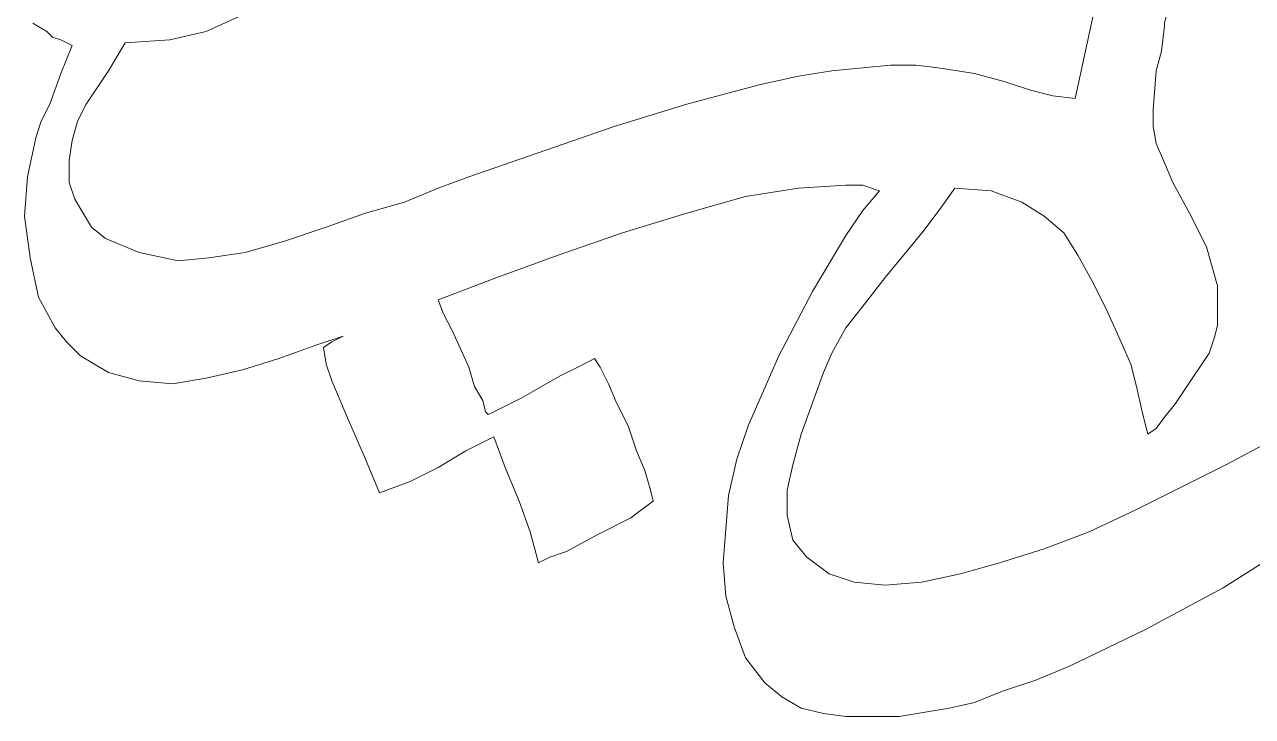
# Model space of a CAD drawing. Header units: centimetres. Extents: x -51 to 51, y -37 to 37.
# Drawn here: x -33.81 to -22.19, y -34.92 to -28.38 of the extents above; entities that cross this region are included whole.
import ezdxf

# ---------------------------------------------------------------- set-up
doc = ezdxf.new("R2010")
doc.units = ezdxf.units.CM
doc.header["$MEASUREMENT"] = 0
doc.layers.add('Layer 1', color=7, linetype='Continuous')

msp = doc.modelspace()

# ---------------------------------------------------------------- linework, layer by layer
at = {"layer": 'Layer 1', "lineweight": 9}
for points, knots in [([(-22.3385, -25.16745), (-22.3385, -25.16745), (-22.3385, -25.19389), (-22.3385, -25.19389), (-22.3385, -25.19389), (-22.3385, -25.19389), (-22.36494, -25.29964), (-22.36494, -25.29964), (-22.36494, -25.29964), (-22.36494, -25.29964), (-22.39138, -25.45825), (-22.39138, -25.45825), (-22.39138, -25.45825), (-22.39138, -25.45825), (-22.44425, -25.66975), (-22.44425, -25.66975), (-22.44425, -25.66975), (-22.44425, -25.66975), (-22.49712, -25.90767), (-22.49712, -25.90767), (-22.49712, -25.90767), (-22.49712, -25.90767), (-22.55, -26.19848), (-22.55, -26.19848), (-22.55, -26.19848), (-22.55, -26.19848), (-22.68218, -26.78008), (-22.68218, -26.78008), (-22.68218, -26.78008), (-22.68218, -26.78008), (-22.81436, -27.36168), (-22.81436, -27.36168), (-22.81436, -27.36168), (-22.81436, -27.36168), (-22.86723, -27.65248), (-22.86723, -27.65248), (-22.86723, -27.65248), (-22.86723, -27.65248), (-22.92011, -27.89041), (-22.92011, -27.89041), (-22.92011, -27.89041), (-22.92011, -27.89041), (-22.97298, -28.1019), (-22.97298, -28.1019), (-22.97298, -28.1019), (-22.97298, -28.1019), (-22.99942, -28.26052), (-22.99942, -28.26052), (-22.99942, -28.26052), (-22.99942, -28.26052), (-23.02585, -28.36627), (-23.02585, -28.36627), (-23.02585, -28.36627), (-23.02585, -28.36627), (-23.02585, -28.3927), (-23.02585, -28.3927)], [0, 0, 0, 0, 0.06666667, 0.06666667, 0.06666667, 0.06666667, 0.13333333, 0.13333333, 0.13333333, 0.13333333, 0.2, 0.2, 0.2, 0.2, 0.26666667, 0.26666667, 0.26666667, 0.26666667, 0.33333333, 0.33333333, 0.33333333, 0.33333333, 0.4, 0.4, 0.4, 0.4, 0.46666667, 0.46666667, 0.46666667, 0.46666667, 0.53333333, 0.53333333, 0.53333333, 0.53333333, 0.6, 0.6, 0.6, 0.6, 0.66666667, 0.66666667, 0.66666667, 0.66666667, 0.73333333, 0.73333333, 0.73333333, 0.73333333, 0.8, 0.8, 0.8, 0.8, 0.86666667, 0.86666667, 0.86666667, 0.86666667, 1, 1, 1, 1]), ([(-23.87182, -29.08005), (-23.87182, -29.08005), (-23.66033, -28.1019), (-23.66033, -28.1019), (-23.66033, -28.1019), (-23.66033, -28.1019), (-23.44884, -27.20306), (-23.44884, -27.20306), (-23.44884, -27.20306), (-23.44884, -27.20306), (-23.23734, -26.30422), (-23.23734, -26.30422), (-23.23734, -26.30422), (-23.23734, -26.30422), (-23.05229, -25.37895), (-23.05229, -25.37895)], [0, 0, 0, 0, 0.2, 0.2, 0.2, 0.2, 0.4, 0.4, 0.4, 0.4, 0.6, 0.6, 0.6, 0.6, 1, 1, 1, 1]), ([(-30.61312, -27.20306), (-30.61312, -27.20306), (-30.85105, -27.44099), (-30.85105, -27.44099), (-30.85105, -27.44099), (-30.85105, -27.44099), (-31.08898, -27.70536), (-31.08898, -27.70536), (-31.08898, -27.70536), (-31.08898, -27.70536), (-31.30047, -27.91685), (-31.30047, -27.91685), (-31.30047, -27.91685), (-31.30047, -27.91685), (-31.5384, -28.12834), (-31.5384, -28.12834), (-31.5384, -28.12834), (-31.5384, -28.12834), (-31.80276, -28.31339), (-31.80276, -28.31339), (-31.80276, -28.31339), (-31.80276, -28.31339), (-32.09357, -28.44558), (-32.09357, -28.44558), (-32.09357, -28.44558), (-32.09357, -28.44558), (-32.43724, -28.52489), (-32.43724, -28.52489), (-32.43724, -28.52489), (-32.43724, -28.52489), (-32.86022, -28.55132), (-32.86022, -28.55132)], [0, 0, 0, 0, 0.11111111, 0.11111111, 0.11111111, 0.11111111, 0.22222222, 0.22222222, 0.22222222, 0.22222222, 0.33333333, 0.33333333, 0.33333333, 0.33333333, 0.44444444, 0.44444444, 0.44444444, 0.44444444, 0.55555556, 0.55555556, 0.55555556, 0.55555556, 0.66666667, 0.66666667, 0.66666667, 0.66666667, 0.77777778, 0.77777778, 0.77777778, 0.77777778, 1, 1, 1, 1]), ([(-33.36252, -28.57776), (-33.36252, -28.57776), (-33.46826, -28.52489), (-33.46826, -28.52489), (-33.46826, -28.52489), (-33.46826, -28.52489), (-33.54757, -28.49845), (-33.54757, -28.49845), (-33.54757, -28.49845), (-33.54757, -28.49845), (-33.60044, -28.44558), (-33.60044, -28.44558), (-33.60044, -28.44558), (-33.60044, -28.44558), (-33.73263, -28.36627), (-33.73263, -28.36627)], [0, 0, 0, 0, 0.2, 0.2, 0.2, 0.2, 0.4, 0.4, 0.4, 0.4, 0.6, 0.6, 0.6, 0.6, 1, 1, 1, 1]), ([(-23.02585, -28.3927), (-23.02585, -28.3927), (-23.05229, -28.63063), (-23.05229, -28.63063), (-23.05229, -28.63063), (-23.05229, -28.63063), (-23.10516, -28.81569), (-23.10516, -28.81569), (-23.10516, -28.81569), (-23.10516, -28.81569), (-23.1316, -29.1858), (-23.1316, -29.1858), (-23.1316, -29.1858), (-23.1316, -29.1858), (-23.1316, -29.34442), (-23.1316, -29.34442), (-23.1316, -29.34442), (-23.1316, -29.34442), (-23.10516, -29.50304), (-23.10516, -29.50304), (-23.10516, -29.50304), (-23.10516, -29.50304), (-23.02585, -29.68809), (-23.02585, -29.68809), (-23.02585, -29.68809), (-23.02585, -29.68809), (-22.94654, -29.87315), (-22.94654, -29.87315)], [0, 0, 0, 0, 0.125, 0.125, 0.125, 0.125, 0.25, 0.25, 0.25, 0.25, 0.375, 0.375, 0.375, 0.375, 0.5, 0.5, 0.5, 0.5, 0.625, 0.625, 0.625, 0.625, 0.75, 0.75, 0.75, 0.75, 1, 1, 1, 1]), ([(-33.57401, -29.13293), (-33.57401, -29.13293), (-33.46826, -28.84212), (-33.46826, -28.84212), (-33.46826, -28.84212), (-33.46826, -28.84212), (-33.36252, -28.57776), (-33.36252, -28.57776)], [0, 0, 0, 0, 0.33333333, 0.33333333, 0.33333333, 0.33333333, 1, 1, 1, 1]), ([(-32.86022, -28.55132), (-32.86022, -28.55132), (-33.01884, -28.81569), (-33.01884, -28.81569), (-33.01884, -28.81569), (-33.01884, -28.81569), (-33.23033, -29.13293), (-33.23033, -29.13293), (-33.23033, -29.13293), (-33.23033, -29.13293), (-33.30964, -29.29154), (-33.30964, -29.29154), (-33.30964, -29.29154), (-33.30964, -29.29154), (-33.36252, -29.4766), (-33.36252, -29.4766), (-33.36252, -29.4766), (-33.36252, -29.4766), (-33.38895, -29.66166), (-33.38895, -29.66166), (-33.38895, -29.66166), (-33.38895, -29.66166), (-33.38895, -29.87315), (-33.38895, -29.87315)], [0, 0, 0, 0, 0.14285714, 0.14285714, 0.14285714, 0.14285714, 0.28571429, 0.28571429, 0.28571429, 0.28571429, 0.42857143, 0.42857143, 0.42857143, 0.42857143, 0.57142857, 0.57142857, 0.57142857, 0.57142857, 0.71428571, 0.71428571, 0.71428571, 0.71428571, 1, 1, 1, 1]), ([(-26.85914, -28.94787), (-26.85914, -28.94787), (-26.48903, -28.86856), (-26.48903, -28.86856), (-26.48903, -28.86856), (-26.48903, -28.86856), (-26.17179, -28.81569), (-26.17179, -28.81569), (-26.17179, -28.81569), (-26.17179, -28.81569), (-25.88099, -28.78925), (-25.88099, -28.78925), (-25.88099, -28.78925), (-25.88099, -28.78925), (-25.61663, -28.76282), (-25.61663, -28.76282), (-25.61663, -28.76282), (-25.61663, -28.76282), (-25.3787, -28.76282), (-25.3787, -28.76282), (-25.3787, -28.76282), (-25.3787, -28.76282), (-25.16721, -28.78925), (-25.16721, -28.78925), (-25.16721, -28.78925), (-25.16721, -28.78925), (-24.82353, -28.84212), (-24.82353, -28.84212), (-24.82353, -28.84212), (-24.82353, -28.84212), (-24.53273, -28.92143), (-24.53273, -28.92143), (-24.53273, -28.92143), (-24.53273, -28.92143), (-24.2948, -29.00074), (-24.2948, -29.00074), (-24.2948, -29.00074), (-24.2948, -29.00074), (-24.08331, -29.05362), (-24.08331, -29.05362), (-24.08331, -29.05362), (-24.08331, -29.05362), (-23.87182, -29.08005), (-23.87182, -29.08005)], [0, 0, 0, 0, 0.08333333, 0.08333333, 0.08333333, 0.08333333, 0.16666667, 0.16666667, 0.16666667, 0.16666667, 0.25, 0.25, 0.25, 0.25, 0.33333333, 0.33333333, 0.33333333, 0.33333333, 0.41666667, 0.41666667, 0.41666667, 0.41666667, 0.5, 0.5, 0.5, 0.5, 0.58333333, 0.58333333, 0.58333333, 0.58333333, 0.66666667, 0.66666667, 0.66666667, 0.66666667, 0.75, 0.75, 0.75, 0.75, 0.83333333, 0.83333333, 0.83333333, 0.83333333, 1, 1, 1, 1]), ([(-29.60854, -29.82027), (-29.60854, -29.82027), (-28.23384, -29.34442), (-28.23384, -29.34442), (-28.23384, -29.34442), (-28.23384, -29.34442), (-27.54649, -29.13293), (-27.54649, -29.13293), (-27.54649, -29.13293), (-27.54649, -29.13293), (-26.85914, -28.94787), (-26.85914, -28.94787)], [0, 0, 0, 0, 0.25, 0.25, 0.25, 0.25, 0.5, 0.5, 0.5, 0.5, 1, 1, 1, 1]), ([(-33.7855, -29.82027), (-33.7855, -29.82027), (-33.70619, -29.45016), (-33.70619, -29.45016), (-33.70619, -29.45016), (-33.70619, -29.45016), (-33.65332, -29.29154), (-33.65332, -29.29154), (-33.65332, -29.29154), (-33.65332, -29.29154), (-33.57401, -29.13293), (-33.57401, -29.13293)], [0, 0, 0, 0, 0.25, 0.25, 0.25, 0.25, 0.5, 0.5, 0.5, 0.5, 1, 1, 1, 1]), ([(-33.52114, -31.24784), (-33.52114, -31.24784), (-33.67975, -30.95704), (-33.67975, -30.95704), (-33.67975, -30.95704), (-33.67975, -30.95704), (-33.75906, -30.58693), (-33.75906, -30.58693), (-33.75906, -30.58693), (-33.75906, -30.58693), (-33.81194, -30.19039), (-33.81194, -30.19039), (-33.81194, -30.19039), (-33.81194, -30.19039), (-33.7855, -29.82027), (-33.7855, -29.82027)], [0, 0, 0, 0, 0.2, 0.2, 0.2, 0.2, 0.4, 0.4, 0.4, 0.4, 0.6, 0.6, 0.6, 0.6, 1, 1, 1, 1]), ([(-32.35793, -30.61337), (-32.35793, -30.61337), (-32.06713, -30.58693), (-32.06713, -30.58693), (-32.06713, -30.58693), (-32.06713, -30.58693), (-31.72345, -30.53406), (-31.72345, -30.53406), (-31.72345, -30.53406), (-31.72345, -30.53406), (-31.35334, -30.42831), (-31.35334, -30.42831), (-31.35334, -30.42831), (-31.35334, -30.42831), (-30.9568, -30.29613), (-30.9568, -30.29613), (-30.9568, -30.29613), (-30.9568, -30.29613), (-30.58669, -30.16395), (-30.58669, -30.16395), (-30.58669, -30.16395), (-30.58669, -30.16395), (-30.21658, -30.0582), (-30.21658, -30.0582), (-30.21658, -30.0582), (-30.21658, -30.0582), (-29.89934, -29.92602), (-29.89934, -29.92602), (-29.89934, -29.92602), (-29.89934, -29.92602), (-29.60854, -29.82027), (-29.60854, -29.82027)], [0, 0, 0, 0, 0.11111111, 0.11111111, 0.11111111, 0.11111111, 0.22222222, 0.22222222, 0.22222222, 0.22222222, 0.33333333, 0.33333333, 0.33333333, 0.33333333, 0.44444444, 0.44444444, 0.44444444, 0.44444444, 0.55555556, 0.55555556, 0.55555556, 0.55555556, 0.66666667, 0.66666667, 0.66666667, 0.66666667, 0.77777778, 0.77777778, 0.77777778, 0.77777778, 1, 1, 1, 1]), ([(-33.38895, -29.87315), (-33.38895, -29.87315), (-33.33608, -30.03177), (-33.33608, -30.03177), (-33.33608, -30.03177), (-33.33608, -30.03177), (-33.25677, -30.16395), (-33.25677, -30.16395), (-33.25677, -30.16395), (-33.25677, -30.16395), (-33.17746, -30.29613), (-33.17746, -30.29613), (-33.17746, -30.29613), (-33.17746, -30.29613), (-33.04528, -30.40188), (-33.04528, -30.40188), (-33.04528, -30.40188), (-33.04528, -30.40188), (-32.72804, -30.53406), (-32.72804, -30.53406), (-32.72804, -30.53406), (-32.72804, -30.53406), (-32.35793, -30.61337), (-32.35793, -30.61337)], [0, 0, 0, 0, 0.14285714, 0.14285714, 0.14285714, 0.14285714, 0.28571429, 0.28571429, 0.28571429, 0.28571429, 0.42857143, 0.42857143, 0.42857143, 0.42857143, 0.57142857, 0.57142857, 0.57142857, 0.57142857, 0.71428571, 0.71428571, 0.71428571, 0.71428571, 1, 1, 1, 1]), ([(-25.72237, -29.95246), (-25.72237, -29.95246), (-25.88099, -29.89958), (-25.88099, -29.89958), (-25.88099, -29.89958), (-25.88099, -29.89958), (-26.03961, -29.89958), (-26.03961, -29.89958), (-26.03961, -29.89958), (-26.03961, -29.89958), (-26.48903, -29.92602), (-26.48903, -29.92602), (-26.48903, -29.92602), (-26.48903, -29.92602), (-26.99132, -30.00533), (-26.99132, -30.00533), (-26.99132, -30.00533), (-26.99132, -30.00533), (-27.54649, -30.16395), (-27.54649, -30.16395), (-27.54649, -30.16395), (-27.54649, -30.16395), (-28.15453, -30.349), (-28.15453, -30.349), (-28.15453, -30.349), (-28.15453, -30.349), (-28.76257, -30.5605), (-28.76257, -30.5605), (-28.76257, -30.5605), (-28.76257, -30.5605), (-29.34417, -30.77199), (-29.34417, -30.77199), (-29.34417, -30.77199), (-29.34417, -30.77199), (-29.89934, -30.98348), (-29.89934, -30.98348)], [0, 0, 0, 0, 0.1, 0.1, 0.1, 0.1, 0.2, 0.2, 0.2, 0.2, 0.3, 0.3, 0.3, 0.3, 0.4, 0.4, 0.4, 0.4, 0.5, 0.5, 0.5, 0.5, 0.6, 0.6, 0.6, 0.6, 0.7, 0.7, 0.7, 0.7, 0.8, 0.8, 0.8, 0.8, 1, 1, 1, 1]), ([(-26.80627, -34.60528), (-26.80627, -34.60528), (-26.99132, -34.36735), (-26.99132, -34.36735), (-26.99132, -34.36735), (-26.99132, -34.36735), (-27.09707, -34.07655), (-27.09707, -34.07655), (-27.09707, -34.07655), (-27.09707, -34.07655), (-27.17638, -33.78575), (-27.17638, -33.78575), (-27.17638, -33.78575), (-27.17638, -33.78575), (-27.20282, -33.46851), (-27.20282, -33.46851), (-27.20282, -33.46851), (-27.20282, -33.46851), (-27.17638, -33.15127), (-27.17638, -33.15127), (-27.17638, -33.15127), (-27.17638, -33.15127), (-27.14994, -32.83403), (-27.14994, -32.83403), (-27.14994, -32.83403), (-27.14994, -32.83403), (-27.07063, -32.49036), (-27.07063, -32.49036), (-27.07063, -32.49036), (-27.07063, -32.49036), (-26.96489, -32.17312), (-26.96489, -32.17312), (-26.96489, -32.17312), (-26.96489, -32.17312), (-26.67409, -31.51221), (-26.67409, -31.51221), (-26.67409, -31.51221), (-26.67409, -31.51221), (-26.35685, -30.90417), (-26.35685, -30.90417), (-26.35685, -30.90417), (-26.35685, -30.90417), (-26.19823, -30.63981), (-26.19823, -30.63981), (-26.19823, -30.63981), (-26.19823, -30.63981), (-26.03961, -30.37544), (-26.03961, -30.37544), (-26.03961, -30.37544), (-26.03961, -30.37544), (-25.88099, -30.13751), (-25.88099, -30.13751), (-25.88099, -30.13751), (-25.88099, -30.13751), (-25.72237, -29.95246), (-25.72237, -29.95246)], [0, 0, 0, 0, 0.06666667, 0.06666667, 0.06666667, 0.06666667, 0.13333333, 0.13333333, 0.13333333, 0.13333333, 0.2, 0.2, 0.2, 0.2, 0.26666667, 0.26666667, 0.26666667, 0.26666667, 0.33333333, 0.33333333, 0.33333333, 0.33333333, 0.4, 0.4, 0.4, 0.4, 0.46666667, 0.46666667, 0.46666667, 0.46666667, 0.53333333, 0.53333333, 0.53333333, 0.53333333, 0.6, 0.6, 0.6, 0.6, 0.66666667, 0.66666667, 0.66666667, 0.66666667, 0.73333333, 0.73333333, 0.73333333, 0.73333333, 0.8, 0.8, 0.8, 0.8, 0.86666667, 0.86666667, 0.86666667, 0.86666667, 1, 1, 1, 1]), ([(-25.00859, -29.92602), (-25.00859, -29.92602), (-25.14077, -30.11108), (-25.14077, -30.11108), (-25.14077, -30.11108), (-25.14077, -30.11108), (-25.29939, -30.32257), (-25.29939, -30.32257), (-25.29939, -30.32257), (-25.29939, -30.32257), (-25.6695, -30.77199), (-25.6695, -30.77199), (-25.6695, -30.77199), (-25.6695, -30.77199), (-25.85456, -31.00992), (-25.85456, -31.00992), (-25.85456, -31.00992), (-25.85456, -31.00992), (-26.03961, -31.24784), (-26.03961, -31.24784), (-26.03961, -31.24784), (-26.03961, -31.24784), (-26.17179, -31.48577), (-26.17179, -31.48577), (-26.17179, -31.48577), (-26.17179, -31.48577), (-26.2511, -31.67083), (-26.2511, -31.67083)], [0, 0, 0, 0, 0.125, 0.125, 0.125, 0.125, 0.25, 0.25, 0.25, 0.25, 0.375, 0.375, 0.375, 0.375, 0.5, 0.5, 0.5, 0.5, 0.625, 0.625, 0.625, 0.625, 0.75, 0.75, 0.75, 0.75, 1, 1, 1, 1]), ([(-23.44884, -31.35359), (-23.44884, -31.35359), (-23.58102, -31.06279), (-23.58102, -31.06279), (-23.58102, -31.06279), (-23.58102, -31.06279), (-23.7132, -30.79842), (-23.7132, -30.79842), (-23.7132, -30.79842), (-23.7132, -30.79842), (-23.84538, -30.5605), (-23.84538, -30.5605), (-23.84538, -30.5605), (-23.84538, -30.5605), (-23.97757, -30.349), (-23.97757, -30.349), (-23.97757, -30.349), (-23.97757, -30.349), (-24.16262, -30.19039), (-24.16262, -30.19039), (-24.16262, -30.19039), (-24.16262, -30.19039), (-24.37411, -30.0582), (-24.37411, -30.0582), (-24.37411, -30.0582), (-24.37411, -30.0582), (-24.66491, -29.95246), (-24.66491, -29.95246), (-24.66491, -29.95246), (-24.66491, -29.95246), (-25.00859, -29.92602), (-25.00859, -29.92602)], [0, 0, 0, 0, 0.11111111, 0.11111111, 0.11111111, 0.11111111, 0.22222222, 0.22222222, 0.22222222, 0.22222222, 0.33333333, 0.33333333, 0.33333333, 0.33333333, 0.44444444, 0.44444444, 0.44444444, 0.44444444, 0.55555556, 0.55555556, 0.55555556, 0.55555556, 0.66666667, 0.66666667, 0.66666667, 0.66666667, 0.77777778, 0.77777778, 0.77777778, 0.77777778, 1, 1, 1, 1]), ([(-22.94654, -29.87315), (-22.94654, -29.87315), (-22.78792, -30.16395), (-22.78792, -30.16395), (-22.78792, -30.16395), (-22.78792, -30.16395), (-22.6293, -30.48119), (-22.6293, -30.48119), (-22.6293, -30.48119), (-22.6293, -30.48119), (-22.52356, -30.8513), (-22.52356, -30.8513), (-22.52356, -30.8513), (-22.52356, -30.8513), (-22.52356, -31.03635), (-22.52356, -31.03635), (-22.52356, -31.03635), (-22.52356, -31.03635), (-22.52356, -31.22141), (-22.52356, -31.22141)], [0, 0, 0, 0, 0.16666667, 0.16666667, 0.16666667, 0.16666667, 0.33333333, 0.33333333, 0.33333333, 0.33333333, 0.5, 0.5, 0.5, 0.5, 0.66666667, 0.66666667, 0.66666667, 0.66666667, 1, 1, 1, 1]), ([(-29.89934, -30.98348), (-29.89934, -30.98348), (-29.84646, -31.11566), (-29.84646, -31.11566), (-29.84646, -31.11566), (-29.84646, -31.11566), (-29.76716, -31.27428), (-29.76716, -31.27428), (-29.76716, -31.27428), (-29.76716, -31.27428), (-29.60854, -31.61796), (-29.60854, -31.61796), (-29.60854, -31.61796), (-29.60854, -31.61796), (-29.55566, -31.80301), (-29.55566, -31.80301), (-29.55566, -31.80301), (-29.55566, -31.80301), (-29.47635, -31.93519), (-29.47635, -31.93519), (-29.47635, -31.93519), (-29.47635, -31.93519), (-29.44992, -32.04094), (-29.44992, -32.04094), (-29.44992, -32.04094), (-29.44992, -32.04094), (-29.42348, -32.06738), (-29.42348, -32.06738)], [0, 0, 0, 0, 0.125, 0.125, 0.125, 0.125, 0.25, 0.25, 0.25, 0.25, 0.375, 0.375, 0.375, 0.375, 0.5, 0.5, 0.5, 0.5, 0.625, 0.625, 0.625, 0.625, 0.75, 0.75, 0.75, 0.75, 1, 1, 1, 1]), ([(-31.03611, -31.40646), (-31.03611, -31.40646), (-31.40622, -31.53865), (-31.40622, -31.53865), (-31.40622, -31.53865), (-31.40622, -31.53865), (-31.74989, -31.64439), (-31.74989, -31.64439), (-31.74989, -31.64439), (-31.74989, -31.64439), (-32.09357, -31.7237), (-32.09357, -31.7237), (-32.09357, -31.7237), (-32.09357, -31.7237), (-32.4108, -31.77657), (-32.4108, -31.77657), (-32.4108, -31.77657), (-32.4108, -31.77657), (-32.72804, -31.75014), (-32.72804, -31.75014), (-32.72804, -31.75014), (-32.72804, -31.75014), (-33.01884, -31.67083), (-33.01884, -31.67083), (-33.01884, -31.67083), (-33.01884, -31.67083), (-33.28321, -31.51221), (-33.28321, -31.51221), (-33.28321, -31.51221), (-33.28321, -31.51221), (-33.41539, -31.38003), (-33.41539, -31.38003), (-33.41539, -31.38003), (-33.41539, -31.38003), (-33.52114, -31.24784), (-33.52114, -31.24784)], [0, 0, 0, 0, 0.1, 0.1, 0.1, 0.1, 0.2, 0.2, 0.2, 0.2, 0.3, 0.3, 0.3, 0.3, 0.4, 0.4, 0.4, 0.4, 0.5, 0.5, 0.5, 0.5, 0.6, 0.6, 0.6, 0.6, 0.7, 0.7, 0.7, 0.7, 0.8, 0.8, 0.8, 0.8, 1, 1, 1, 1]), ([(-22.52356, -31.22141), (-22.52356, -31.22141), (-22.55, -31.32715), (-22.55, -31.32715), (-22.55, -31.32715), (-22.55, -31.32715), (-22.60287, -31.48577), (-22.60287, -31.48577), (-22.60287, -31.48577), (-22.60287, -31.48577), (-22.81436, -31.80301), (-22.81436, -31.80301), (-22.81436, -31.80301), (-22.81436, -31.80301), (-22.92011, -31.96163), (-22.92011, -31.96163), (-22.92011, -31.96163), (-22.92011, -31.96163), (-23.02585, -32.09381), (-23.02585, -32.09381), (-23.02585, -32.09381), (-23.02585, -32.09381), (-23.10516, -32.19956), (-23.10516, -32.19956), (-23.10516, -32.19956), (-23.10516, -32.19956), (-23.18447, -32.25243), (-23.18447, -32.25243)], [0, 0, 0, 0, 0.125, 0.125, 0.125, 0.125, 0.25, 0.25, 0.25, 0.25, 0.375, 0.375, 0.375, 0.375, 0.5, 0.5, 0.5, 0.5, 0.625, 0.625, 0.625, 0.625, 0.75, 0.75, 0.75, 0.75, 1, 1, 1, 1]), ([(-30.98323, -31.4329), (-30.98323, -31.4329), (-30.90392, -31.38003), (-30.90392, -31.38003), (-30.90392, -31.38003), (-30.90392, -31.38003), (-30.79818, -31.32715), (-30.79818, -31.32715)], [0, 0, 0, 0, 0.33333333, 0.33333333, 0.33333333, 0.33333333, 1, 1, 1, 1]), ([(-26.19823, -33.57425), (-26.19823, -33.57425), (-25.9603, -33.65356), (-25.9603, -33.65356), (-25.9603, -33.65356), (-25.9603, -33.65356), (-25.6695, -33.68), (-25.6695, -33.68), (-25.6695, -33.68), (-25.6695, -33.68), (-25.32583, -33.65356), (-25.32583, -33.65356), (-25.32583, -33.65356), (-25.32583, -33.65356), (-24.95572, -33.57425), (-24.95572, -33.57425), (-24.95572, -33.57425), (-24.95572, -33.57425), (-24.5856, -33.46851), (-24.5856, -33.46851), (-24.5856, -33.46851), (-24.5856, -33.46851), (-24.16262, -33.33633), (-24.16262, -33.33633), (-24.16262, -33.33633), (-24.16262, -33.33633), (-23.73964, -33.17771), (-23.73964, -33.17771), (-23.73964, -33.17771), (-23.73964, -33.17771), (-23.29022, -32.96622), (-23.29022, -32.96622), (-23.29022, -32.96622), (-23.29022, -32.96622), (-22.44425, -32.54323), (-22.44425, -32.54323), (-22.44425, -32.54323), (-22.44425, -32.54323), (-22.0477, -32.33174), (-22.0477, -32.33174), (-22.0477, -32.33174), (-22.0477, -32.33174), (-21.67759, -32.09381), (-21.67759, -32.09381), (-21.67759, -32.09381), (-21.67759, -32.09381), (-21.33392, -31.88232), (-21.33392, -31.88232), (-21.33392, -31.88232), (-21.33392, -31.88232), (-21.01668, -31.67083), (-21.01668, -31.67083), (-21.01668, -31.67083), (-21.01668, -31.67083), (-20.77875, -31.48577), (-20.77875, -31.48577), (-20.77875, -31.48577), (-20.77875, -31.48577), (-20.56726, -31.30072), (-20.56726, -31.30072)], [0, 0, 0, 0, 0.0625, 0.0625, 0.0625, 0.0625, 0.125, 0.125, 0.125, 0.125, 0.1875, 0.1875, 0.1875, 0.1875, 0.25, 0.25, 0.25, 0.25, 0.3125, 0.3125, 0.3125, 0.3125, 0.375, 0.375, 0.375, 0.375, 0.4375, 0.4375, 0.4375, 0.4375, 0.5, 0.5, 0.5, 0.5, 0.5625, 0.5625, 0.5625, 0.5625, 0.625, 0.625, 0.625, 0.625, 0.6875, 0.6875, 0.6875, 0.6875, 0.75, 0.75, 0.75, 0.75, 0.8125, 0.8125, 0.8125, 0.8125, 0.875, 0.875, 0.875, 0.875, 1, 1, 1, 1]), ([(-23.18447, -32.25243), (-23.18447, -32.25243), (-23.23734, -32.04094), (-23.23734, -32.04094), (-23.23734, -32.04094), (-23.23734, -32.04094), (-23.29022, -31.80301), (-23.29022, -31.80301), (-23.29022, -31.80301), (-23.29022, -31.80301), (-23.34309, -31.59152), (-23.34309, -31.59152), (-23.34309, -31.59152), (-23.34309, -31.59152), (-23.44884, -31.35359), (-23.44884, -31.35359)], [0, 0, 0, 0, 0.2, 0.2, 0.2, 0.2, 0.4, 0.4, 0.4, 0.4, 0.6, 0.6, 0.6, 0.6, 1, 1, 1, 1]), ([(-30.4545, -32.8076), (-30.4545, -32.8076), (-30.58669, -32.49036), (-30.58669, -32.49036), (-30.58669, -32.49036), (-30.58669, -32.49036), (-30.7453, -32.12025), (-30.7453, -32.12025), (-30.7453, -32.12025), (-30.7453, -32.12025), (-30.90392, -31.75014), (-30.90392, -31.75014), (-30.90392, -31.75014), (-30.90392, -31.75014), (-30.9568, -31.59152), (-30.9568, -31.59152), (-30.9568, -31.59152), (-30.9568, -31.59152), (-30.98323, -31.4329), (-30.98323, -31.4329)], [0, 0, 0, 0, 0.16666667, 0.16666667, 0.16666667, 0.16666667, 0.33333333, 0.33333333, 0.33333333, 0.33333333, 0.5, 0.5, 0.5, 0.5, 0.66666667, 0.66666667, 0.66666667, 0.66666667, 1, 1, 1, 1]), ([(-29.42348, -32.06738), (-29.42348, -32.06738), (-29.37061, -32.04094), (-29.37061, -32.04094), (-29.37061, -32.04094), (-29.37061, -32.04094), (-29.26486, -31.98807), (-29.26486, -31.98807), (-29.26486, -31.98807), (-29.26486, -31.98807), (-29.10624, -31.90876), (-29.10624, -31.90876), (-29.10624, -31.90876), (-29.10624, -31.90876), (-28.92119, -31.80301), (-28.92119, -31.80301), (-28.92119, -31.80301), (-28.92119, -31.80301), (-28.73613, -31.69726), (-28.73613, -31.69726), (-28.73613, -31.69726), (-28.73613, -31.69726), (-28.57751, -31.61796), (-28.57751, -31.61796), (-28.57751, -31.61796), (-28.57751, -31.61796), (-28.47177, -31.56508), (-28.47177, -31.56508), (-28.47177, -31.56508), (-28.47177, -31.56508), (-28.41889, -31.53865), (-28.41889, -31.53865)], [0, 0, 0, 0, 0.11111111, 0.11111111, 0.11111111, 0.11111111, 0.22222222, 0.22222222, 0.22222222, 0.22222222, 0.33333333, 0.33333333, 0.33333333, 0.33333333, 0.44444444, 0.44444444, 0.44444444, 0.44444444, 0.55555556, 0.55555556, 0.55555556, 0.55555556, 0.66666667, 0.66666667, 0.66666667, 0.66666667, 0.77777778, 0.77777778, 0.77777778, 0.77777778, 1, 1, 1, 1]), ([(-28.41889, -31.53865), (-28.41889, -31.53865), (-28.36602, -31.61796), (-28.36602, -31.61796), (-28.36602, -31.61796), (-28.36602, -31.61796), (-28.28671, -31.77657), (-28.28671, -31.77657), (-28.28671, -31.77657), (-28.28671, -31.77657), (-28.2074, -31.96163), (-28.2074, -31.96163), (-28.2074, -31.96163), (-28.2074, -31.96163), (-28.10166, -32.17312), (-28.10166, -32.17312), (-28.10166, -32.17312), (-28.10166, -32.17312), (-28.02235, -32.41105), (-28.02235, -32.41105), (-28.02235, -32.41105), (-28.02235, -32.41105), (-27.94304, -32.5961), (-27.94304, -32.5961), (-27.94304, -32.5961), (-27.94304, -32.5961), (-27.89016, -32.78116), (-27.89016, -32.78116), (-27.89016, -32.78116), (-27.89016, -32.78116), (-27.86373, -32.88691), (-27.86373, -32.88691)], [0, 0, 0, 0, 0.11111111, 0.11111111, 0.11111111, 0.11111111, 0.22222222, 0.22222222, 0.22222222, 0.22222222, 0.33333333, 0.33333333, 0.33333333, 0.33333333, 0.44444444, 0.44444444, 0.44444444, 0.44444444, 0.55555556, 0.55555556, 0.55555556, 0.55555556, 0.66666667, 0.66666667, 0.66666667, 0.66666667, 0.77777778, 0.77777778, 0.77777778, 0.77777778, 1, 1, 1, 1]), ([(-26.2511, -31.67083), (-26.2511, -31.67083), (-26.46259, -32.25243), (-26.46259, -32.25243), (-26.46259, -32.25243), (-26.46259, -32.25243), (-26.5419, -32.54323), (-26.5419, -32.54323), (-26.5419, -32.54323), (-26.5419, -32.54323), (-26.59478, -32.78116), (-26.59478, -32.78116), (-26.59478, -32.78116), (-26.59478, -32.78116), (-26.59478, -33.01909), (-26.59478, -33.01909), (-26.59478, -33.01909), (-26.59478, -33.01909), (-26.5419, -33.25702), (-26.5419, -33.25702), (-26.5419, -33.25702), (-26.5419, -33.25702), (-26.40972, -33.41564), (-26.40972, -33.41564), (-26.40972, -33.41564), (-26.40972, -33.41564), (-26.19823, -33.57425), (-26.19823, -33.57425)], [0, 0, 0, 0, 0.125, 0.125, 0.125, 0.125, 0.25, 0.25, 0.25, 0.25, 0.375, 0.375, 0.375, 0.375, 0.5, 0.5, 0.5, 0.5, 0.625, 0.625, 0.625, 0.625, 0.75, 0.75, 0.75, 0.75, 1, 1, 1, 1]), ([(-20.35577, -31.82945), (-20.35577, -31.82945), (-20.48795, -32.06738), (-20.48795, -32.06738), (-20.48795, -32.06738), (-20.48795, -32.06738), (-20.64657, -32.27887), (-20.64657, -32.27887), (-20.64657, -32.27887), (-20.64657, -32.27887), (-20.8845, -32.5168), (-20.8845, -32.5168), (-20.8845, -32.5168), (-20.8845, -32.5168), (-21.14886, -32.78116), (-21.14886, -32.78116), (-21.14886, -32.78116), (-21.14886, -32.78116), (-21.43966, -33.01909), (-21.43966, -33.01909), (-21.43966, -33.01909), (-21.43966, -33.01909), (-21.7569, -33.25702), (-21.7569, -33.25702), (-21.7569, -33.25702), (-21.7569, -33.25702), (-22.47069, -33.70644), (-22.47069, -33.70644), (-22.47069, -33.70644), (-22.47069, -33.70644), (-23.21091, -34.10298), (-23.21091, -34.10298), (-23.21091, -34.10298), (-23.21091, -34.10298), (-23.92469, -34.44666), (-23.92469, -34.44666), (-23.92469, -34.44666), (-23.92469, -34.44666), (-24.24193, -34.57884), (-24.24193, -34.57884), (-24.24193, -34.57884), (-24.24193, -34.57884), (-24.55917, -34.68459), (-24.55917, -34.68459), (-24.55917, -34.68459), (-24.55917, -34.68459), (-24.82353, -34.79033), (-24.82353, -34.79033), (-24.82353, -34.79033), (-24.82353, -34.79033), (-25.06146, -34.84321), (-25.06146, -34.84321)], [0, 0, 0, 0, 0.07142857, 0.07142857, 0.07142857, 0.07142857, 0.14285714, 0.14285714, 0.14285714, 0.14285714, 0.21428571, 0.21428571, 0.21428571, 0.21428571, 0.28571429, 0.28571429, 0.28571429, 0.28571429, 0.35714286, 0.35714286, 0.35714286, 0.35714286, 0.42857143, 0.42857143, 0.42857143, 0.42857143, 0.5, 0.5, 0.5, 0.5, 0.57142857, 0.57142857, 0.57142857, 0.57142857, 0.64285714, 0.64285714, 0.64285714, 0.64285714, 0.71428571, 0.71428571, 0.71428571, 0.71428571, 0.78571429, 0.78571429, 0.78571429, 0.78571429, 0.85714286, 0.85714286, 0.85714286, 0.85714286, 1, 1, 1, 1]), ([(-29.37061, -32.27887), (-29.37061, -32.27887), (-29.63497, -32.41105), (-29.63497, -32.41105), (-29.63497, -32.41105), (-29.63497, -32.41105), (-29.89934, -32.56967), (-29.89934, -32.56967), (-29.89934, -32.56967), (-29.89934, -32.56967), (-30.1637, -32.70185), (-30.1637, -32.70185), (-30.1637, -32.70185), (-30.1637, -32.70185), (-30.4545, -32.8076), (-30.4545, -32.8076)], [0, 0, 0, 0, 0.2, 0.2, 0.2, 0.2, 0.4, 0.4, 0.4, 0.4, 0.6, 0.6, 0.6, 0.6, 1, 1, 1, 1]), ([(-28.94762, -33.46851), (-28.94762, -33.46851), (-29.02693, -33.17771), (-29.02693, -33.17771), (-29.02693, -33.17771), (-29.02693, -33.17771), (-29.13268, -32.88691), (-29.13268, -32.88691), (-29.13268, -32.88691), (-29.13268, -32.88691), (-29.26486, -32.56967), (-29.26486, -32.56967), (-29.26486, -32.56967), (-29.26486, -32.56967), (-29.37061, -32.27887), (-29.37061, -32.27887)], [0, 0, 0, 0, 0.2, 0.2, 0.2, 0.2, 0.4, 0.4, 0.4, 0.4, 0.6, 0.6, 0.6, 0.6, 1, 1, 1, 1]), ([(-27.86373, -32.88691), (-27.86373, -32.88691), (-27.96947, -32.96622), (-27.96947, -32.96622), (-27.96947, -32.96622), (-27.96947, -32.96622), (-28.07522, -33.04553), (-28.07522, -33.04553), (-28.07522, -33.04553), (-28.07522, -33.04553), (-28.39246, -33.20414), (-28.39246, -33.20414), (-28.39246, -33.20414), (-28.39246, -33.20414), (-28.68326, -33.36276), (-28.68326, -33.36276), (-28.68326, -33.36276), (-28.68326, -33.36276), (-28.84188, -33.41564), (-28.84188, -33.41564), (-28.84188, -33.41564), (-28.84188, -33.41564), (-28.94762, -33.46851), (-28.94762, -33.46851)], [0, 0, 0, 0, 0.14285714, 0.14285714, 0.14285714, 0.14285714, 0.28571429, 0.28571429, 0.28571429, 0.28571429, 0.42857143, 0.42857143, 0.42857143, 0.42857143, 0.57142857, 0.57142857, 0.57142857, 0.57142857, 0.71428571, 0.71428571, 0.71428571, 0.71428571, 1, 1, 1, 1]), ([(-25.06146, -34.84321), (-25.06146, -34.84321), (-25.53732, -34.92252), (-25.53732, -34.92252), (-25.53732, -34.92252), (-25.53732, -34.92252), (-26.03961, -34.92252), (-26.03961, -34.92252), (-26.03961, -34.92252), (-26.03961, -34.92252), (-26.2511, -34.89608), (-26.2511, -34.89608), (-26.2511, -34.89608), (-26.2511, -34.89608), (-26.46259, -34.84321), (-26.46259, -34.84321), (-26.46259, -34.84321), (-26.46259, -34.84321), (-26.64765, -34.73746), (-26.64765, -34.73746), (-26.64765, -34.73746), (-26.64765, -34.73746), (-26.80627, -34.60528), (-26.80627, -34.60528)], [0, 0, 0, 0, 0.14285714, 0.14285714, 0.14285714, 0.14285714, 0.28571429, 0.28571429, 0.28571429, 0.28571429, 0.42857143, 0.42857143, 0.42857143, 0.42857143, 0.57142857, 0.57142857, 0.57142857, 0.57142857, 0.71428571, 0.71428571, 0.71428571, 0.71428571, 1, 1, 1, 1])]:
    msp.add_open_spline(points, degree=3, knots=knots, dxfattribs=at)
msp.add_open_spline([(-30.79818, -31.32715), (-30.79818, -31.32715), (-31.03611, -31.40646), (-31.03611, -31.40646)], degree=3, dxfattribs=at)

doc.saveas('drawing.dxf')
